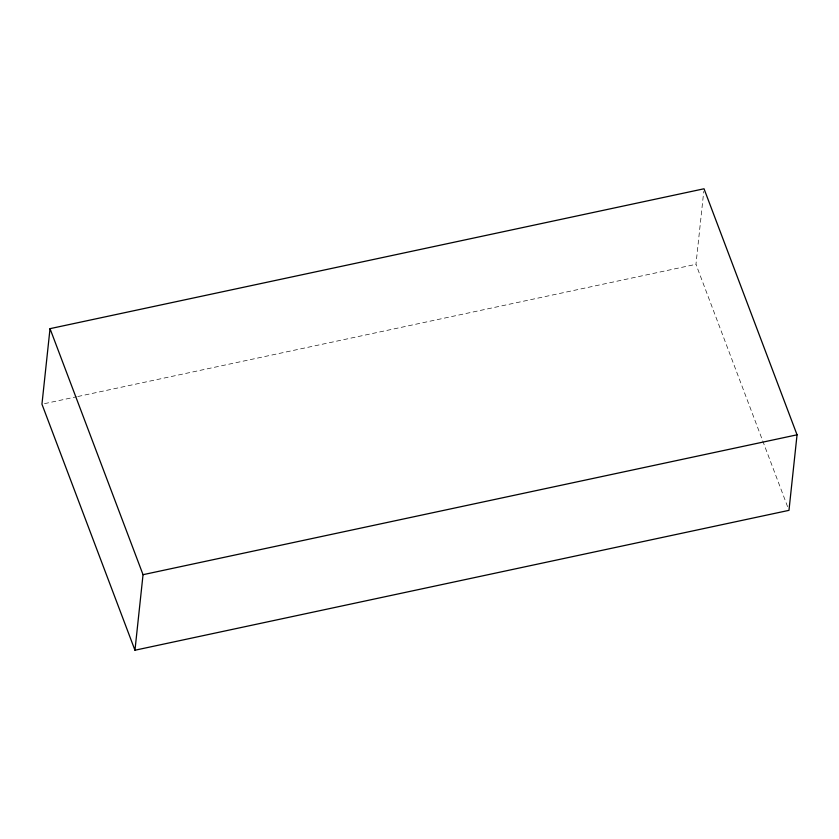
<?xml version="1.0" encoding="UTF-8"?>
<svg xmlns="http://www.w3.org/2000/svg" width="839" height="839" viewBox="0 0 839 839"><rect width="100%" height="100%" fill="white"/><g stroke="black" fill="none" stroke-linecap="round" stroke-linejoin="round"><path stroke-width="0.63" stroke-dasharray="4.2 3.15" d="M787.59 506.672L695.961 264.316L703.753 191.386M44.509 403.643L76.506 396.795M77.786 396.522L695.961 264.316"/><path stroke-width="1.26" d="M50.025 328.657L41.95 404.188L134.964 650.225L788.975 510.343L797.05 434.812L704.026 188.775L50.025 328.657L143.039 574.684L134.964 650.225M143.039 574.684L797.05 434.812"/></g></svg>
